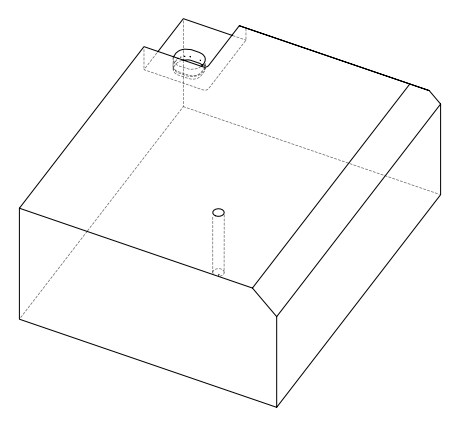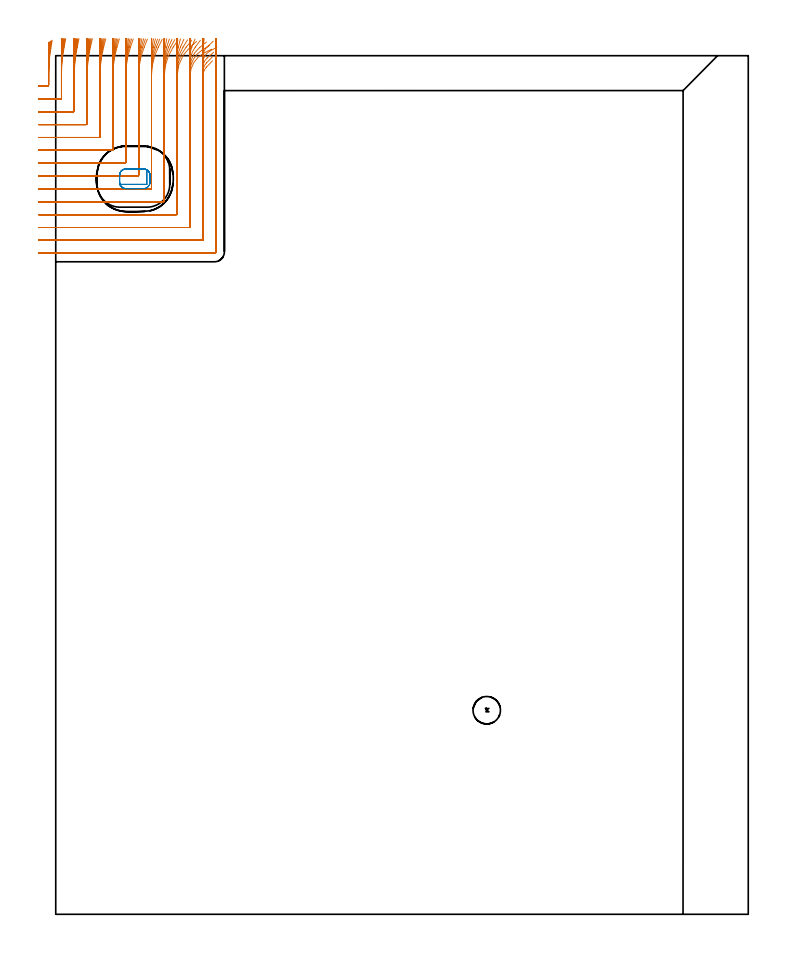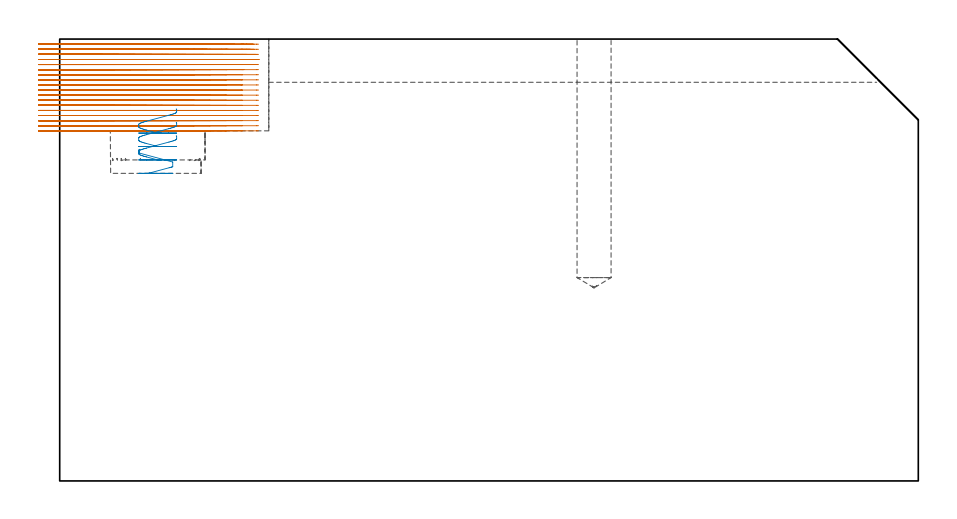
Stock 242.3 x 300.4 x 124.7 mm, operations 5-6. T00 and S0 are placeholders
(PLAN: 6 operations, 4 tool changes, 74.6 min)
(1 SPOT_DRILL | STEP1POCKET | NXT0321_9005460120000 | 0.03 min | 1 mm3)
(2 DRILL_BLIND_HOLE_INTO_CENTER | STEP1POCKET | UGT0301_210 | 0.29 min | 4926 mm3)
(3 AREA_MILL | FG_CHAMFER_SURFACE | UGT0205_001 | 6.88 min | 13786 mm3)
(4 AREA_MILL_1 | FG_CHAMFER_SURFACE_1 | UGT0205_001 | 21.59 min | 77031 mm3)
(5 MILL_CORNER_NOTCH_RECTANGULAR | CORNER_NOTCH_RECTANGULAR | NXT0201_008 | Follow Part, ap 1.5, ae 75% | 45.09 min | 109624 mm3)
(6 MILL_RECTANGULAR_POCKET | POCKET_RECTANGULAR_STRAIGHT | UGT0201_010 | Follow Part, ap 4, ae 75% | 0.68 min | 6079 mm3)
(TOOL NXT0321_9005460120000 | NC Spot Drill, 142deg, 12mm, Carbide, Uncoated | D12 PA142 FL30 Z2)
(TOOL UGT0301_210 | Twist Drill 9.6 mm | D9.6 PA118 FL84 Z2)
(TOOL UGT0205_001 | Chamfer Mill 20 x 3 x 45 deg. | D20 FL50 Z2)
(TOOL NXT0201_008 | ENDMILL 6mm [2P460-0600-NA 1630] | D6 FL26 Z6)
(TOOL UGT0201_010 | End Mill 16 mm | D16 FL22 Z2)
(OP 5 MILL_CORNER_NOTCH_RECTANGULAR)
G17 G21 G94 G90
T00 M6
G54
G17 G0 G90 X-6. Y289.8 S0 M3
G43 Z134.7 H1
Z123.261
G94 G1 X-3. F250.
X-2.796 F500.
G3 X-2.5 Y290.096 R0.3
G1 Y293.317
G2 X-1.716 Y302.861 R58.5
G1 X-1.227 Y305.82 F250.
G0 Z134.7
X-6. Y285.3
Z123.261
G1 X-3.
X1.704 F500.
G3 X2. Y285.596 R0.3
G1 Y293.317
G2 X2.95 Y303.4 R54.
G1 X3.51 Y306.347 F250.
G0 Z134.7
X-6. Y280.8
Z123.261
G1 X-3.
X6.204 F500.
G3 X6.5 Y281.096 R0.3
G1 Y293.317
G2 X7.538 Y303.4 R49.5
G1 X8.149 Y306.337 F250.
G0 Z134.7
X-6. Y276.3
Z123.261
G1 X-3.
X10.703 F500.
G3 X11. Y276.597 R0.3
G1 Y293.317
G2 X12.144 Y303.4 R45.
G1 X12.816 Y306.324 F250.
G0 Z134.7
X-6. Y271.8
Z123.261
G1 X-3.
X15.203 F500.
G3 X15.5 Y272.097 R0.3
G1 Y293.317
G2 X16.775 Y303.4 R40.5
G1 X17.522 Y306.306 F250.
G0 Z134.7
X-6. Y267.3
Z123.261
G1 X-3.
X19.703 F500.
G3 X20. Y267.597 R0.3
G1 Y293.317
G2 X21.441 Y303.4 R36.
G1 X22.281 Y306.28 F250.
G0 Z134.7
X-6. Y262.8
Z123.261
G1 X-3.
X24.203 F500.
G3 X24.5 Y263.097 R0.3
G1 Y293.317
G2 X26.157 Y303.4 R31.5
G1 X27.118 Y306.242 F250.
G0 Z134.7
X-6. Y258.3
Z123.261
G1 X-3.
X28.703 F500.
G3 X29. Y258.597 R0.3
G1 Y293.317
G2 X30.953 Y303.4 R27.
G1 X32.074 Y306.183 F250.
G0 Z134.7
X-6. Y253.8
Z123.261
G1 X-3.
X33.203 F500.
G3 X33.5 Y254.097 R0.3
G1 Y293.317
G2 X35.886 Y303.4 R22.5
G1 X37.23 Y306.082 F250.
G0 Z134.7
X-6. Y249.3
Z123.261
G1 X-3.
X37.703 F500.
G3 X38. Y249.597 R0.3
G1 Y293.317
G2 X41.089 Y303.4 R18.
G1 X42.769 Y305.885 F250.
G0 Z134.7
X-6. Y244.8
Z123.261
G1 X-3.
X42.202 F500.
G3 X42.5 Y245.098 R0.3
G1 Y293.317
G2 X47.023 Y303.4 R13.5
G1 X49.264 Y305.395 F250.
G0 Z134.7
X-6. Y240.3
Z123.261
G1 X-3.
X46.702 F500.
G3 X47. Y240.598 R0.3
G1 Y293.317
G2 X51.86 Y301.308 R9.
G1 X54.523 Y302.688 F250.
G0 Z134.7
X-6. Y235.8
Z123.261
G1 X-3.
X51.202 F500.
G3 X51.5 Y236.098 R0.3
G1 Y293.317
G2 X52.773 Y296.454 R4.5
G1 X54.865 Y298.605 F250.
G0 Z134.7
X-6. Y231.3
Z123.261
G1 X-3.
X55.5 F500.
G3 X56. Y231.8 R0.5
G1 Y293.317
Y296.317 F250.
G0 Z134.7
X-6. Y289.8
Z121.822
G1 X-3.
X-2.796 F500.
G3 X-2.5 Y290.096 R0.3
G1 Y294.755
G2 X-1.962 Y302.669 R58.5
G1 X-1.556 Y305.642 F250.
G0 Z134.7
X-6. Y285.3
Z121.822
G1 X-3.
X1.704 F500.
G3 X2. Y285.596 R0.3
G1 Y294.755
G2 X2.697 Y303.4 R54.
G1 X3.177 Y306.361 F250.
G0 Z134.7
X-6. Y280.8
Z121.822
G1 X-3.
X6.204 F500.
G3 X6.5 Y281.096 R0.3
G1 Y294.755
G2 X7.261 Y303.4 R49.5
G1 X7.785 Y306.354 F250.
G0 Z134.7
X-6. Y276.3
Z121.822
G1 X-3.
X10.703 F500.
G3 X11. Y276.597 R0.3
G1 Y294.755
G2 X11.838 Y303.4 R45.
G1 X12.415 Y306.344 F250.
G0 Z134.7
X-6. Y271.8
Z121.822
G1 X-3.
X15.203 F500.
G3 X15.5 Y272.097 R0.3
G1 Y294.755
G2 X16.434 Y303.4 R40.5
G1 X17.074 Y306.331 F250.
G0 Z134.7
X-6. Y267.3
Z121.822
G1 X-3.
X19.703 F500.
G3 X20. Y267.597 R0.3
G1 Y294.755
G2 X21.054 Y303.4 R36.
G1 X21.774 Y306.312 F250.
G0 Z134.7
X-6. Y262.8
Z121.822
G1 X-3.
X24.203 F500.
G3 X24.5 Y263.097 R0.3
G1 Y294.755
G2 X25.71 Y303.4 R31.5
G1 X26.533 Y306.285 F250.
G0 Z134.7
X-6. Y258.3
Z121.822
G1 X-3.
X28.703 F500.
G3 X29. Y258.597 R0.3
G1 Y294.755
G2 X30.422 Y303.4 R27.
G1 X31.382 Y306.242 F250.
G0 Z134.7
X-6. Y253.8
Z121.822
G1 X-3.
X33.203 F500.
G3 X33.5 Y254.097 R0.3
G1 Y294.755
G2 X35.227 Y303.4 R22.5
G1 X36.38 Y306.17 F250.
G0 Z134.7
X-6. Y249.3
Z121.822
G1 X-3.
X37.703 F500.
G3 X38. Y249.597 R0.3
G1 Y294.755
G2 X40.212 Y303.4 R18.
G1 X41.653 Y306.031 F250.
G0 Z134.7
X-6. Y244.8
Z121.822
G1 X-3.
X42.202 F500.
G3 X42.5 Y245.098 R0.3
G1 Y294.755
G2 X45.631 Y303.4 R13.5
G1 X47.553 Y305.704 F250.
G0 Z134.7
X-6. Y240.3
Z121.822
G1 X-3.
X46.702 F500.
G3 X47. Y240.598 R0.3
G1 Y294.755
G2 X51.25 Y302.399 R9.
G1 X53.798 Y303.982 F250.
G0 Z134.7
X-6. Y235.8
Z121.822
G1 X-3.
X51.202 F500.
G3 X51.5 Y236.098 R0.3
G1 Y294.755
G2 X52.772 Y297.889 R4.5
G1 X54.862 Y300.042 F250.
G0 Z134.7
X-6. Y231.3
Z121.822
G1 X-3.
X55.5 F500.
G3 X56. Y231.8 R0.5
G1 Y294.755
Y297.755 F250.
G0 Z134.7
X-6. Y289.8
Z120.383
G1 X-3.
X-2.796 F500.
G3 X-2.5 Y290.096 R0.3
G1 Y296.272
G2 X-2.171 Y302.471 R58.5
G1 X-1.853 Y305.454 F250.
G0 Z134.7
X-6. Y285.3
Z120.383
G1 X-3.
X1.704 F500.
G3 X2. Y285.596 R0.3
G1 Y296.272
G2 X2.472 Y303.4 R54.
G1 X2.868 Y306.374 F250.
G0 Z134.7
X-6. Y280.8
Z120.383
G1 X-3.
X6.204 F500.
G3 X6.5 Y281.096 R0.3
G1 Y296.272
G2 X7.016 Y303.4 R49.5
G1 X7.448 Y306.369 F250.
G0 Z134.7
X-6. Y276.3
Z120.383
G1 X-3.
X10.703 F500.
G3 X11. Y276.597 R0.3
G1 Y296.272
G2 X11.568 Y303.4 R45.
G1 X12.043 Y306.362 F250.
G0 Z134.7
X-6. Y271.8
Z120.383
G1 X-3.
X15.203 F500.
G3 X15.5 Y272.097 R0.3
G1 Y296.272
G2 X16.132 Y303.4 R40.5
G1 X16.66 Y306.353 F250.
G0 Z134.7
X-6. Y267.3
Z120.383
G1 X-3.
X19.703 F500.
G3 X20. Y267.597 R0.3
G1 Y296.272
G2 X20.713 Y303.4 R36.
G1 X21.307 Y306.341 F250.
G0 Z134.7
X-6. Y262.8
Z120.383
G1 X-3.
X24.203 F500.
G3 X24.5 Y263.097 R0.3
G1 Y296.272
G2 X25.317 Y303.4 R31.5
G1 X25.996 Y306.322 F250.
G0 Z134.7
X-6. Y258.3
Z120.383
G1 X-3.
X28.703 F500.
G3 X29. Y258.597 R0.3
G1 Y296.272
G2 X29.958 Y303.4 R27.
G1 X30.75 Y306.294 F250.
G0 Z134.7
X-6. Y253.8
Z120.383
G1 X-3.
X33.203 F500.
G3 X33.5 Y254.097 R0.3
G1 Y296.272
G2 X34.659 Y303.4 R22.5
G1 X35.609 Y306.245 F250.
G0 Z134.7
X-6. Y249.3
Z120.383
G1 X-3.
X37.703 F500.
G3 X38. Y249.597 R0.3
G1 Y296.272
G2 X39.471 Y303.4 R18.
G1 X40.659 Y306.155 F250.
G0 Z134.7
X-6. Y244.8
Z120.383
G1 X-3.
X42.202 F500.
G3 X42.5 Y245.098 R0.3
G1 Y296.272
G2 X44.535 Y303.4 R13.5
G1 X46.119 Y305.948 F250.
G0 Z134.7
X-6. Y240.3
Z120.383
G1 X-3.
X46.702 F500.
G3 X47. Y240.598 R0.3
G1 Y296.272
G2 X50.408 Y303.324 R9.
G1 X52.758 Y305.188 F250.
G0 Z134.7
X-6. Y235.8
Z120.383
G1 X-3.
X51.202 F500.
G3 X51.5 Y236.098 R0.3
G1 Y296.272
G2 X53.038 Y299.66 R4.5
G1 X55.296 Y301.635 F250.
G0 Z134.7
X-6. Y231.3
Z120.383
G1 X-3.
X55.5 F500.
G3 X56. Y231.8 R0.5
G1 Y296.272
Y299.272 F250.
G0 Z134.7
X-6. Y289.8
Z118.944
G1 X-3.
X-2.796 F500.
G3 X-2.5 Y290.096 R0.3
G1 Y297.988
G2 X-2.343 Y302.274 R58.5
G1 X-2.123 Y305.266 F250.
G0 Z134.7
X-6. Y285.3
Z118.944
G1 X-3.
X1.704 F500.
G3 X2. Y285.596 R0.3
G1 Y297.988
G2 X2.272 Y303.4 R54.
G1 X2.573 Y306.385 F250.
G0 Z134.7
X-6. Y280.8
Z118.944
G1 X-3.
X6.204 F500.
G3 X6.5 Y281.096 R0.3
G1 Y297.988
G2 X6.797 Y303.4 R49.5
G1 X7.125 Y306.382 F250.
G0 Z134.7
X-6. Y276.3
Z118.944
G1 X-3.
X10.703 F500.
G3 X11. Y276.597 R0.3
G1 Y297.988
G2 X11.327 Y303.4 R45.
G1 X11.687 Y306.378 F250.
G0 Z134.7
X-6. Y271.8
Z118.944
G1 X-3.
X15.203 F500.
G3 X15.5 Y272.097 R0.3
G1 Y297.988
G2 X15.863 Y303.4 R40.5
G1 X16.264 Y306.373 F250.
G0 Z134.7
X-6. Y267.3
Z118.944
G1 X-3.
X19.703 F500.
G3 X20. Y267.597 R0.3
G1 Y297.988
G2 X20.409 Y303.4 R36.
G1 X20.86 Y306.366 F250.
G0 Z134.7
X-6. Y262.8
Z118.944
G1 X-3.
X24.203 F500.
G3 X24.5 Y263.097 R0.3
G1 Y297.988
G2 X24.968 Y303.4 R31.5
G1 X25.484 Y306.355 F250.
G0 Z134.7
X-6. Y258.3
Z118.944
G1 X-3.
X28.703 F500.
G3 X29. Y258.597 R0.3
G1 Y297.988
G2 X29.548 Y303.4 R27.
G1 X30.149 Y306.339 F250.
G0 Z134.7
X-6. Y253.8
Z118.944
G1 X-3.
X33.203 F500.
G3 X33.5 Y254.097 R0.3
G1 Y297.988
G2 X34.161 Y303.4 R22.5
G1 X34.882 Y306.312 F250.
G0 Z134.7
X-6. Y249.3
Z118.944
G1 X-3.
X37.703 F500.
G3 X38. Y249.597 R0.3
G1 Y297.988
G2 X38.833 Y303.4 R18.
G1 X39.735 Y306.261 F250.
G0 Z134.7
X-6. Y244.8
Z118.944
G1 X-3.
X42.202 F500.
G3 X42.5 Y245.098 R0.3
G1 Y297.988
G2 X43.632 Y303.4 R13.5
G1 X44.835 Y306.148 F250.
G0 Z134.7
X-6. Y240.3
Z118.944
G1 X-3.
X46.702 F500.
G3 X47. Y240.598 R0.3
G1 Y297.988
G2 X48.809 Y303.4 R9.
G1 X50.613 Y305.797 F250.
G0 Z134.7
X-6. Y235.8
Z118.944
G1 X-3.
X51.202 F500.
G3 X51.5 Y236.098 R0.3
G1 Y297.988
G2 X53.789 Y301.907 R4.5
G1 X56.402 Y303.381 F250.
G0 Z134.7
X-6. Y231.3
Z118.944
G1 X-3.
X55.5 F500.
G3 X56. Y231.8 R0.5
G1 Y297.988
Y300.988 F250.
G0 Z134.7
X-6. Y289.8
Z117.505
G1 X-3.
X-2.796 F500.
G3 X-2.5 Y290.096 R0.3
G1 Y300.115
G2 X-2.466 Y302.108 R58.5
G1 X-2.364 Y305.107 F250.
G0 Z134.7
X-6. Y285.3
Z117.505
G1 X-3.
X1.704 F500.
G3 X2. Y285.596 R0.3
G1 Y300.115
G2 X2.1 Y303.4 R54.
G1 X2.282 Y306.394 F250.
G0 Z134.7
X-6. Y280.8
Z117.505
G1 X-3.
X6.204 F500.
G3 X6.5 Y281.096 R0.3
G1 Y300.115
G2 X6.609 Y303.4 R49.5
G1 X6.808 Y306.393 F250.
G0 Z134.7
X-6. Y276.3
Z117.505
G1 X-3.
X10.703 F500.
G3 X11. Y276.597 R0.3
G1 Y300.115
G2 X11.12 Y303.4 R45.
G1 X11.339 Y306.392 F250.
G0 Z134.7
X-6. Y271.8
Z117.505
G1 X-3.
X15.203 F500.
G3 X15.5 Y272.097 R0.3
G1 Y300.115
G2 X15.633 Y303.4 R40.5
G1 X15.877 Y306.39 F250.
G0 Z134.7
X-6. Y267.3
Z117.505
G1 X-3.
X19.703 F500.
G3 X20. Y267.597 R0.3
G1 Y300.115
G2 X20.15 Y303.4 R36.
G1 X20.424 Y306.387 F250.
G0 Z134.7
X-6. Y262.8
Z117.505
G1 X-3.
X24.203 F500.
G3 X24.5 Y263.097 R0.3
G1 Y300.115
G2 X24.672 Y303.4 R31.5
G1 X24.985 Y306.384 F250.
G0 Z134.7
X-6. Y258.3
Z117.505
G1 X-3.
X28.703 F500.
G3 X29. Y258.597 R0.3
G1 Y300.115
G2 X29.201 Y303.4 R27.
G1 X29.566 Y306.378 F250.
G0 Z134.7
X-6. Y253.8
Z117.505
G1 X-3.
X33.203 F500.
G3 X33.5 Y254.097 R0.3
G1 Y300.115
G2 X33.741 Y303.4 R22.5
G1 X34.179 Y306.368 F250.
G0 Z134.7
X-6. Y249.3
Z117.505
G1 X-3.
X37.703 F500.
G3 X38. Y249.597 R0.3
G1 Y300.115
G2 X38.302 Y303.4 R18.
G1 X38.85 Y306.35 F250.
G0 Z134.7
X-6. Y244.8
Z117.505
G1 X-3.
X42.202 F500.
G3 X42.5 Y245.098 R0.3
G1 Y300.115
G2 X42.906 Y303.4 R13.5
G1 X43.636 Y306.31 F250.
G0 Z134.7
X-6. Y240.3
Z117.505
G1 X-3.
X46.702 F500.
G3 X47. Y240.598 R0.3
G1 Y300.115
G2 X47.621 Y303.4 R9.
G1 X48.716 Y306.193 F250.
G0 Z134.7
X-6. Y235.8
Z117.505
G1 X-3.
X51.202 F500.
G3 X51.5 Y236.098 R0.3
G1 Y300.115
G2 X52.913 Y303.389 R4.5
G1 X55.096 Y305.447 F250.
G0 Z134.7
X-6. Y231.3
Z117.505
G1 X-3.
X55.5 F500.
G3 X56. Y231.8 R0.5
G1 Y300.115
Y303.115 F250.
G0 Z134.7
X-6. Y289.8
Z116.067
G1 X-3.
X-2.796 F500.
G3 X-2.5 Y290.096 R0.3
G1 Y302.058
Y305.058 F250.
G0 Z134.7
X-6. Y285.3
Z116.067
G1 X-3.
X1.704 F500.
G3 X2. Y285.596 R0.3
G1 Y302.763
G2 X2.004 Y303.4 R54.
G1 X2.039 Y306.4 F250.
G0 Z134.7
X-6. Y280.8
Z116.067
G1 X-3.
X6.204 F500.
G3 X6.5 Y281.096 R0.3
G1 Y302.763
G2 X6.504 Y303.4 R49.5
G1 X6.543 Y306.4 F250.
G0 Z134.7
X-6. Y276.3
Z116.067
G1 X-3.
X10.703 F500.
G3 X11. Y276.597 R0.3
G1 Y302.763
G2 X11.005 Y303.4 R45.
G1 X11.047 Y306.4 F250.
G0 Z134.7
X-6. Y271.8
Z116.067
G1 X-3.
X15.203 F500.
G3 X15.5 Y272.097 R0.3
G1 Y302.763
G2 X15.505 Y303.4 R40.5
G1 X15.552 Y306.4 F250.
G0 Z134.7
X-6. Y267.3
Z116.067
G1 X-3.
X19.703 F500.
G3 X20. Y267.597 R0.3
G1 Y302.763
G2 X20.006 Y303.4 R36.
G1 X20.059 Y306.4 F250.
G0 Z134.7
X-6. Y262.8
Z116.067
G1 X-3.
X24.203 F500.
G3 X24.5 Y263.097 R0.3
G1 Y302.763
G2 X24.506 Y303.4 R31.5
G1 X24.567 Y306.399 F250.
G0 Z134.7
X-6. Y258.3
Z116.067
G1 X-3.
X28.703 F500.
G3 X29. Y258.597 R0.3
G1 Y302.763
G2 X29.008 Y303.4 R27.
G1 X29.078 Y306.399 F250.
G0 Z134.7
X-6. Y253.8
Z116.067
G1 X-3.
X33.203 F500.
G3 X33.5 Y254.097 R0.3
G1 Y302.763
G2 X33.509 Y303.4 R22.5
G1 X33.594 Y306.399 F250.
G0 Z134.7
X-6. Y249.3
Z116.067
G1 X-3.
X37.703 F500.
G3 X38. Y249.597 R0.3
G1 Y302.763
G2 X38.011 Y303.4 R18.
G1 X38.117 Y306.398 F250.
G0 Z134.7
X-6. Y244.8
Z116.067
G1 X-3.
X42.202 F500.
G3 X42.5 Y245.098 R0.3
G1 Y302.763
G2 X42.515 Y303.4 R13.5
G1 X42.657 Y306.397 F250.
G0 Z134.7
X-6. Y240.3
Z116.067
G1 X-3.
X46.702 F500.
G3 X47. Y240.598 R0.3
G1 Y302.763
G2 X47.023 Y303.4 R9.
G1 X47.235 Y306.392 F250.
G0 Z134.7
X-6. Y235.8
Z116.067
G1 X-3.
X51.202 F500.
G3 X51.5 Y236.098 R0.3
G1 Y302.763
G2 X51.545 Y303.4 R4.5
G1 X51.97 Y306.37 F250.
G0 Z134.7
X-6. Y231.3
Z116.067
G1 X-3.
X55.5 F500.
G3 X56. Y231.8 R0.5
G1 Y302.763
Y305.763 F250.
G0 Z134.7
X-6. Y289.8
Z114.628
G1 X-3.
X-2.796 F500.
G3 X-2.5 Y290.096 R0.3
G1 Y302.058
Y305.058 F250.
G0 Z134.7
X-6. Y285.3
Z114.628
G1 X-3.
X1.704 F500.
G3 X2. Y285.596 R0.3
G1 Y290.096
Y303.4
X2.001 Y306.4 F250.
G0 Z134.7
X-6. Y280.8
Z114.628
G1 X-3.
X6.204 F500.
G3 X6.5 Y281.096 R0.3
G1 Y285.596
Y303.4
X6.501 Y306.4 F250.
G0 Z134.7
X-6. Y276.3
Z114.628
G1 X-3.
X10.703 F500.
G3 X11. Y276.597 R0.3
G1 Y281.096
Y303.4
X11.001 Y306.4 F250.
G0 Z134.7
X-6. Y271.8
Z114.628
G1 X-3.
X15.203 F500.
G3 X15.5 Y272.097 R0.3
G1 Y276.597
Y303.4
X15.501 Y306.4 F250.
G0 Z134.7
X-6. Y267.3
Z114.628
G1 X-3.
X19.703 F500.
G3 X20. Y267.597 R0.3
G1 Y272.097
Y303.4
X20.001 Y306.4 F250.
G0 Z134.7
X-6. Y262.8
Z114.628
G1 X-3.
X24.203 F500.
G3 X24.5 Y263.097 R0.3
G1 Y267.597
Y303.4
X24.501 Y306.4 F250.
G0 Z134.7
X-6. Y258.3
Z114.628
G1 X-3.
X28.703 F500.
G3 X29. Y258.597 R0.3
G1 Y263.097
Y303.4
X29.002 Y306.4 F250.
G0 Z134.7
X-6. Y253.8
Z114.628
G1 X-3.
X33.203 F500.
G3 X33.5 Y254.097 R0.3
G1 Y258.597
Y303.4
X33.502 Y306.4 F250.
G0 Z134.7
X-6. Y249.3
Z114.628
G1 X-3.
X37.703 F500.
G3 X38. Y249.597 R0.3
G1 Y254.097
Y303.4
X38.002 Y306.4 F250.
G0 Z134.7
X-6. Y244.8
Z114.628
G1 X-3.
X42.202 F500.
G3 X42.5 Y245.098 R0.3
G1 Y249.597
Y303.4
X42.503 Y306.4 F250.
G0 Z134.7
X-6. Y240.3
Z114.628
G1 X-3.
X46.702 F500.
G3 X47. Y240.598 R0.3
G1 Y245.098
Y303.4
X47.005 Y306.4 F250.
G0 Z134.7
X-6. Y235.8
Z114.628
G1 X-3.
X51.202 F500.
G3 X51.5 Y236.098 R0.3
G1 Y240.598
Y303.4
X51.51 Y306.4 F250.
G0 Z134.7
X-6. Y231.3
Z114.628
G1 X-3.
X55.5 F500.
G3 X56. Y231.8 R0.5
G1 Y303.386
Y306.386 F250.
G0 Z134.7
X-6. Y289.8
Z113.189
G1 X-3.
X-2.796 F500.
G3 X-2.5 Y290.096 R0.3
G1 Y302.058
Y305.058 F250.
G0 Z134.7
X-6. Y285.3
Z113.189
G1 X-3.
X1.704 F500.
G3 X2. Y285.596 R0.3
G1 Y303.4
Y306.4 F250.
G0 Z134.7
X-6. Y280.8
Z113.189
G1 X-3.
X6.204 F500.
G3 X6.5 Y281.096 R0.3
G1 Y303.4
Y306.4 F250.
G0 Z134.7
X-6. Y276.3
Z113.189
G1 X-3.
X10.703 F500.
G3 X11. Y276.597 R0.3
G1 Y303.4
Y306.4 F250.
G0 Z134.7
X-6. Y271.8
Z113.189
G1 X-3.
X15.203 F500.
G3 X15.5 Y272.097 R0.3
G1 Y303.4
Y306.4 F250.
G0 Z134.7
X-6. Y267.3
Z113.189
G1 X-3.
X19.703 F500.
G3 X20. Y267.597 R0.3
G1 Y303.4
Y306.4 F250.
G0 Z134.7
X-6. Y262.8
Z113.189
G1 X-3.
X24.203 F500.
G3 X24.5 Y263.097 R0.3
G1 Y303.4
Y306.4 F250.
G0 Z134.7
X-6. Y258.3
Z113.189
G1 X-3.
X28.703 F500.
G3 X29. Y258.597 R0.3
G1 Y303.4
Y306.4 F250.
G0 Z134.7
X-6. Y253.8
Z113.189
G1 X-3.
X33.203 F500.
G3 X33.5 Y254.097 R0.3
G1 Y303.4
Y306.4 F250.
G0 Z134.7
X-6. Y249.3
Z113.189
G1 X-3.
X37.703 F500.
G3 X38. Y249.597 R0.3
G1 Y303.4
Y306.4 F250.
G0 Z134.7
X-6. Y244.8
Z113.189
G1 X-3.
X42.202 F500.
G3 X42.5 Y245.098 R0.3
G1 Y303.4
Y306.4 F250.
G0 Z134.7
X-6. Y240.3
Z113.189
G1 X-3.
X46.702 F500.
G3 X47. Y240.598 R0.3
G1 Y303.4
Y306.4 F250.
G0 Z134.7
X-6. Y235.8
Z113.189
G1 X-3.
X51.202 F500.
G3 X51.5 Y236.098 R0.3
G1 Y303.4
Y306.4 F250.
G0 Z134.7
X-6. Y231.3
Z113.189
G1 X-3.
X55.5 F500.
G3 X56. Y231.8 R0.5
G1 Y303.4
Y306.4 F250.
G0 Z134.7
X-6. Y289.8
Z111.75
G1 X-3.
X-2.796 F500.
G3 X-2.5 Y290.096 R0.3
G1 Y302.058
Y305.058 F250.
G0 Z134.7
X-6. Y285.3
Z111.75
G1 X-3.
X1.704 F500.
G3 X2. Y285.596 R0.3
G1 Y303.4
Y306.4 F250.
G0 Z134.7
X-6. Y280.8
Z111.75
G1 X-3.
X6.204 F500.
G3 X6.5 Y281.096 R0.3
G1 Y303.4
Y306.4 F250.
G0 Z134.7
X-6. Y276.3
Z111.75
G1 X-3.
X10.703 F500.
G3 X11. Y276.597 R0.3
G1 Y303.4
Y306.4 F250.
G0 Z134.7
X-6. Y271.8
Z111.75
G1 X-3.
X15.203 F500.
G3 X15.5 Y272.097 R0.3
G1 Y303.4
Y306.4 F250.
G0 Z134.7
X-6. Y267.3
Z111.75
G1 X-3.
X19.703 F500.
G3 X20. Y267.597 R0.3
G1 Y303.4
Y306.4 F250.
G0 Z134.7
X-6. Y262.8
Z111.75
G1 X-3.
X24.203 F500.
G3 X24.5 Y263.097 R0.3
G1 Y303.4
Y306.4 F250.
G0 Z134.7
X-6. Y258.3
Z111.75
G1 X-3.
X28.703 F500.
G3 X29. Y258.597 R0.3
G1 Y303.4
Y306.4 F250.
G0 Z134.7
X-6. Y253.8
Z111.75
G1 X-3.
X33.203 F500.
G3 X33.5 Y254.097 R0.3
G1 Y303.4
Y306.4 F250.
G0 Z134.7
X-6. Y249.3
Z111.75
G1 X-3.
X37.703 F500.
G3 X38. Y249.597 R0.3
G1 Y303.4
Y306.4 F250.
G0 Z134.7
X-6. Y244.8
Z111.75
G1 X-3.
X42.202 F500.
G3 X42.5 Y245.098 R0.3
G1 Y303.4
Y306.4 F250.
G0 Z134.7
X-6. Y240.3
Z111.75
G1 X-3.
X46.702 F500.
G3 X47. Y240.598 R0.3
G1 Y303.4
Y306.4 F250.
G0 Z134.7
X-6. Y235.8
Z111.75
G1 X-3.
X51.202 F500.
G3 X51.5 Y236.098 R0.3
G1 Y303.4
Y306.4 F250.
G0 Z134.7
X-6. Y231.3
Z111.75
G1 X-3.
X55.5 F500.
G3 X56. Y231.8 R0.5
G1 Y303.4
Y306.4 F250.
G0 Z134.7
X-6. Y289.8
Z110.311
G1 X-3.
X-2.796 F500.
G3 X-2.5 Y290.096 R0.3
G1 Y302.058
Y305.058 F250.
G0 Z134.7
X-6. Y285.3
Z110.311
G1 X-3.
X1.704 F500.
G3 X2. Y285.596 R0.3
G1 Y303.4
Y306.4 F250.
G0 Z134.7
X-6. Y280.8
Z110.311
G1 X-3.
X6.204 F500.
G3 X6.5 Y281.096 R0.3
G1 Y303.4
Y306.4 F250.
G0 Z134.7
X-6. Y276.3
Z110.311
G1 X-3.
X10.703 F500.
G3 X11. Y276.597 R0.3
G1 Y303.4
Y306.4 F250.
G0 Z134.7
X-6. Y271.8
Z110.311
G1 X-3.
X15.203 F500.
G3 X15.5 Y272.097 R0.3
G1 Y303.4
Y306.4 F250.
G0 Z134.7
X-6. Y267.3
Z110.311
G1 X-3.
X19.703 F500.
G3 X20. Y267.597 R0.3
G1 Y303.4
Y306.4 F250.
G0 Z134.7
X-6. Y262.8
Z110.311
G1 X-3.
X24.203 F500.
G3 X24.5 Y263.097 R0.3
G1 Y303.4
Y306.4 F250.
G0 Z134.7
X-6. Y258.3
Z110.311
G1 X-3.
X28.703 F500.
G3 X29. Y258.597 R0.3
G1 Y303.4
Y306.4 F250.
G0 Z134.7
X-6. Y253.8
Z110.311
G1 X-3.
X33.203 F500.
G3 X33.5 Y254.097 R0.3
G1 Y303.4
Y306.4 F250.
G0 Z134.7
X-6. Y249.3
Z110.311
G1 X-3.
X37.703 F500.
G3 X38. Y249.597 R0.3
G1 Y303.4
Y306.4 F250.
G0 Z134.7
X-6. Y244.8
Z110.311
G1 X-3.
X42.202 F500.
G3 X42.5 Y245.098 R0.3
G1 Y303.4
Y306.4 F250.
G0 Z134.7
X-6. Y240.3
Z110.311
G1 X-3.
X46.702 F500.
G3 X47. Y240.598 R0.3
G1 Y303.4
Y306.4 F250.
G0 Z134.7
X-6. Y235.8
Z110.311
G1 X-3.
X51.202 F500.
G3 X51.5 Y236.098 R0.3
G1 Y303.4
Y306.4 F250.
G0 Z134.7
X-6. Y231.3
Z110.311
G1 X-3.
X55.5 F500.
G3 X56. Y231.8 R0.5
G1 Y303.4
Y306.4 F250.
G0 Z134.7
X-6. Y289.8
Z108.872
G1 X-3.
X-2.796 F500.
G3 X-2.5 Y290.096 R0.3
G1 Y302.058
Y305.058 F250.
G0 Z134.7
X-6. Y285.3
Z108.872
G1 X-3.
X1.704 F500.
G3 X2. Y285.596 R0.3
G1 Y303.4
Y306.4 F250.
G0 Z134.7
X-6. Y280.8
Z108.872
G1 X-3.
X6.204 F500.
G3 X6.5 Y281.096 R0.3
G1 Y303.4
Y306.4 F250.
G0 Z134.7
X-6. Y276.3
Z108.872
G1 X-3.
X10.703 F500.
G3 X11. Y276.597 R0.3
G1 Y303.4
Y306.4 F250.
G0 Z134.7
X-6. Y271.8
Z108.872
G1 X-3.
X15.203 F500.
G3 X15.5 Y272.097 R0.3
G1 Y303.4
Y306.4 F250.
G0 Z134.7
X-6. Y267.3
Z108.872
G1 X-3.
X19.703 F500.
G3 X20. Y267.597 R0.3
G1 Y303.4
Y306.4 F250.
G0 Z134.7
X-6. Y262.8
Z108.872
G1 X-3.
X24.203 F500.
G3 X24.5 Y263.097 R0.3
G1 Y303.4
Y306.4 F250.
G0 Z134.7
X-6. Y258.3
Z108.872
G1 X-3.
X28.703 F500.
G3 X29. Y258.597 R0.3
G1 Y303.4
Y306.4 F250.
G0 Z134.7
X-6. Y253.8
Z108.872
G1 X-3.
X33.203 F500.
G3 X33.5 Y254.097 R0.3
G1 Y303.4
Y306.4 F250.
G0 Z134.7
X-6. Y249.3
Z108.872
G1 X-3.
X37.703 F500.
G3 X38. Y249.597 R0.3
G1 Y303.4
Y306.4 F250.
G0 Z134.7
X-6. Y244.8
Z108.872
G1 X-3.
X42.202 F500.
G3 X42.5 Y245.098 R0.3
G1 Y303.4
Y306.4 F250.
G0 Z134.7
X-6. Y240.3
Z108.872
G1 X-3.
X46.702 F500.
G3 X47. Y240.598 R0.3
G1 Y303.4
Y306.4 F250.
G0 Z134.7
X-6. Y235.8
Z108.872
G1 X-3.
X51.202 F500.
G3 X51.5 Y236.098 R0.3
G1 Y303.4
Y306.4 F250.
G0 Z134.7
X-6. Y231.3
Z108.872
G1 X-3.
X55.5 F500.
G3 X56. Y231.8 R0.5
G1 Y303.4
Y306.4 F250.
G0 Z134.7
X-6. Y289.8
Z107.433
G1 X-3.
X-2.796 F500.
G3 X-2.5 Y290.096 R0.3
G1 Y302.058
Y305.058 F250.
G0 Z134.7
X-6. Y285.3
Z107.433
G1 X-3.
X1.704 F500.
G3 X2. Y285.596 R0.3
G1 Y303.4
Y306.4 F250.
G0 Z134.7
X-6. Y280.8
Z107.433
G1 X-3.
X6.204 F500.
G3 X6.5 Y281.096 R0.3
G1 Y303.4
Y306.4 F250.
G0 Z134.7
X-6. Y276.3
Z107.433
G1 X-3.
X10.703 F500.
G3 X11. Y276.597 R0.3
G1 Y303.4
Y306.4 F250.
G0 Z134.7
X-6. Y271.8
Z107.433
G1 X-3.
X15.203 F500.
G3 X15.5 Y272.097 R0.3
G1 Y303.4
Y306.4 F250.
G0 Z134.7
X-6. Y267.3
Z107.433
G1 X-3.
X19.703 F500.
G3 X20. Y267.597 R0.3
G1 Y303.4
Y306.4 F250.
G0 Z134.7
X-6. Y262.8
Z107.433
G1 X-3.
X24.203 F500.
G3 X24.5 Y263.097 R0.3
G1 Y303.4
Y306.4 F250.
G0 Z134.7
X-6. Y258.3
Z107.433
G1 X-3.
X28.703 F500.
G3 X29. Y258.597 R0.3
G1 Y303.4
Y306.4 F250.
G0 Z134.7
X-6. Y253.8
Z107.433
G1 X-3.
X33.203 F500.
G3 X33.5 Y254.097 R0.3
G1 Y303.4
Y306.4 F250.
G0 Z134.7
X-6. Y249.3
Z107.433
G1 X-3.
X37.703 F500.
G3 X38. Y249.597 R0.3
G1 Y303.4
Y306.4 F250.
G0 Z134.7
X-6. Y244.8
Z107.433
G1 X-3.
X42.202 F500.
G3 X42.5 Y245.098 R0.3
G1 Y303.4
Y306.4 F250.
G0 Z134.7
X-6. Y240.3
Z107.433
G1 X-3.
X46.702 F500.
G3 X47. Y240.598 R0.3
G1 Y303.4
Y306.4 F250.
G0 Z134.7
X-6. Y235.8
Z107.433
G1 X-3.
X51.202 F500.
G3 X51.5 Y236.098 R0.3
G1 Y303.4
Y306.4 F250.
G0 Z134.7
X-6. Y231.3
Z107.433
G1 X-3.
X55.5 F500.
G3 X56. Y231.8 R0.5
G1 Y303.4
Y306.4 F250.
G0 Z134.7
X-6. Y289.8
Z105.994
G1 X-3.
X-2.796 F500.
G3 X-2.5 Y290.096 R0.3
G1 Y302.058
Y305.058 F250.
G0 Z134.7
X-6. Y285.3
Z105.994
G1 X-3.
X1.704 F500.
G3 X2. Y285.596 R0.3
G1 Y303.4
Y306.4 F250.
G0 Z134.7
X-6. Y280.8
Z105.994
G1 X-3.
X6.204 F500.
G3 X6.5 Y281.096 R0.3
G1 Y303.4
Y306.4 F250.
G0 Z134.7
X-6. Y276.3
Z105.994
G1 X-3.
X10.703 F500.
G3 X11. Y276.597 R0.3
G1 Y303.4
Y306.4 F250.
G0 Z134.7
X-6. Y271.8
Z105.994
G1 X-3.
X15.203 F500.
G3 X15.5 Y272.097 R0.3
G1 Y303.4
Y306.4 F250.
G0 Z134.7
X-6. Y267.3
Z105.994
G1 X-3.
X19.703 F500.
G3 X20. Y267.597 R0.3
G1 Y303.4
Y306.4 F250.
G0 Z134.7
X-6. Y262.8
Z105.994
G1 X-3.
X24.203 F500.
G3 X24.5 Y263.097 R0.3
G1 Y303.4
Y306.4 F250.
G0 Z134.7
X-6. Y258.3
Z105.994
G1 X-3.
X28.703 F500.
G3 X29. Y258.597 R0.3
G1 Y303.4
Y306.4 F250.
G0 Z134.7
X-6. Y253.8
Z105.994
G1 X-3.
X33.203 F500.
G3 X33.5 Y254.097 R0.3
G1 Y303.4
Y306.4 F250.
G0 Z134.7
X-6. Y249.3
Z105.994
G1 X-3.
X37.703 F500.
G3 X38. Y249.597 R0.3
G1 Y303.4
Y306.4 F250.
G0 Z134.7
X-6. Y244.8
Z105.994
G1 X-3.
X42.202 F500.
G3 X42.5 Y245.098 R0.3
G1 Y303.4
Y306.4 F250.
G0 Z134.7
X-6. Y240.3
Z105.994
G1 X-3.
X46.702 F500.
G3 X47. Y240.598 R0.3
G1 Y303.4
Y306.4 F250.
G0 Z134.7
X-6. Y235.8
Z105.994
G1 X-3.
X51.202 F500.
G3 X51.5 Y236.098 R0.3
G1 Y303.4
Y306.4 F250.
G0 Z134.7
X-6. Y231.3
Z105.994
G1 X-3.
X55.5 F500.
G3 X56. Y231.8 R0.5
G1 Y303.4
Y306.4 F250.
G0 Z134.7
X-6. Y289.8
Z104.556
G1 X-3.
X-2.796 F500.
G3 X-2.5 Y290.096 R0.3
G1 Y302.058
Y305.058 F250.
G0 Z134.7
X-6. Y285.3
Z104.556
G1 X-3.
X1.704 F500.
G3 X2. Y285.596 R0.3
G1 Y303.4
Y306.4 F250.
G0 Z134.7
X-6. Y280.8
Z104.556
G1 X-3.
X6.204 F500.
G3 X6.5 Y281.096 R0.3
G1 Y303.4
Y306.4 F250.
G0 Z134.7
X-6. Y276.3
Z104.556
G1 X-3.
X10.703 F500.
G3 X11. Y276.597 R0.3
G1 Y303.4
Y306.4 F250.
G0 Z134.7
X-6. Y271.8
Z104.556
G1 X-3.
X15.203 F500.
G3 X15.5 Y272.097 R0.3
G1 Y303.4
Y306.4 F250.
G0 Z134.7
X-6. Y267.3
Z104.556
G1 X-3.
X19.703 F500.
G3 X20. Y267.597 R0.3
G1 Y303.4
Y306.4 F250.
G0 Z134.7
X-6. Y262.8
Z104.556
G1 X-3.
X24.203 F500.
G3 X24.5 Y263.097 R0.3
G1 Y303.4
Y306.4 F250.
G0 Z134.7
X-6. Y258.3
Z104.556
G1 X-3.
X28.703 F500.
G3 X29. Y258.597 R0.3
G1 Y303.4
Y306.4 F250.
G0 Z134.7
X-6. Y253.8
Z104.556
G1 X-3.
X33.203 F500.
G3 X33.5 Y254.097 R0.3
G1 Y303.4
Y306.4 F250.
G0 Z134.7
X-6. Y249.3
Z104.556
G1 X-3.
X37.703 F500.
G3 X38. Y249.597 R0.3
G1 Y303.4
Y306.4 F250.
G0 Z134.7
X-6. Y244.8
Z104.556
G1 X-3.
X42.202 F500.
G3 X42.5 Y245.098 R0.3
G1 Y303.4
Y306.4 F250.
G0 Z134.7
X-6. Y240.3
Z104.556
G1 X-3.
X46.702 F500.
G3 X47. Y240.598 R0.3
G1 Y303.4
Y306.4 F250.
G0 Z134.7
X-6. Y235.8
Z104.556
G1 X-3.
X51.202 F500.
G3 X51.5 Y236.098 R0.3
G1 Y303.4
Y306.4 F250.
G0 Z134.7
X-6. Y231.3
Z104.556
G1 X-3.
X55.5 F500.
G3 X56. Y231.8 R0.5
G1 Y303.4
Y306.4 F250.
G0 Z134.7
X-6. Y289.8
Z103.117
G1 X-3.
X-2.796 F500.
G3 X-2.5 Y290.096 R0.3
G1 Y302.058
Y305.058 F250.
G0 Z134.7
X-6. Y285.3
Z103.117
G1 X-3.
X1.704 F500.
G3 X2. Y285.596 R0.3
G1 Y303.4
Y306.4 F250.
G0 Z134.7
X-6. Y280.8
Z103.117
G1 X-3.
X6.204 F500.
G3 X6.5 Y281.096 R0.3
G1 Y303.4
Y306.4 F250.
G0 Z134.7
X-6. Y276.3
Z103.117
G1 X-3.
X10.703 F500.
G3 X11. Y276.597 R0.3
G1 Y303.4
Y306.4 F250.
G0 Z134.7
X-6. Y271.8
Z103.117
G1 X-3.
X15.203 F500.
G3 X15.5 Y272.097 R0.3
G1 Y303.4
Y306.4 F250.
G0 Z134.7
X-6. Y267.3
Z103.117
G1 X-3.
X19.703 F500.
G3 X20. Y267.597 R0.3
G1 Y303.4
Y306.4 F250.
G0 Z134.7
X-6. Y262.8
Z103.117
G1 X-3.
X24.203 F500.
G3 X24.5 Y263.097 R0.3
G1 Y303.4
Y306.4 F250.
G0 Z134.7
X-6. Y258.3
Z103.117
G1 X-3.
X28.703 F500.
G3 X29. Y258.597 R0.3
G1 Y303.4
Y306.4 F250.
G0 Z134.7
X-6. Y253.8
Z103.117
G1 X-3.
X33.203 F500.
G3 X33.5 Y254.097 R0.3
G1 Y303.4
Y306.4 F250.
G0 Z134.7
X-6. Y249.3
Z103.117
G1 X-3.
X37.703 F500.
G3 X38. Y249.597 R0.3
G1 Y303.4
Y306.4 F250.
G0 Z134.7
X-6. Y244.8
Z103.117
G1 X-3.
X42.202 F500.
G3 X42.5 Y245.098 R0.3
G1 Y303.4
Y306.4 F250.
G0 Z134.7
X-6. Y240.3
Z103.117
G1 X-3.
X46.702 F500.
G3 X47. Y240.598 R0.3
G1 Y303.4
Y306.4 F250.
G0 Z134.7
X-6. Y235.8
Z103.117
G1 X-3.
X51.202 F500.
G3 X51.5 Y236.098 R0.3
G1 Y303.4
Y306.4 F250.
G0 Z134.7
X-6. Y231.3
Z103.117
G1 X-3.
X55.5 F500.
G3 X56. Y231.8 R0.5
G1 Y303.4
Y306.4 F250.
G0 Z134.7
X-6. Y289.8
Z101.678
G1 X-3.
X-2.796 F500.
G3 X-2.5 Y290.096 R0.3
G1 Y302.058
Y305.058 F250.
G0 Z134.7
X-6. Y285.3
Z101.678
G1 X-3.
X1.704 F500.
G3 X2. Y285.596 R0.3
G1 Y303.4
Y306.4 F250.
G0 Z134.7
X-6. Y280.8
Z101.678
G1 X-3.
X6.204 F500.
G3 X6.5 Y281.096 R0.3
G1 Y303.4
Y306.4 F250.
G0 Z134.7
X-6. Y276.3
Z101.678
G1 X-3.
X10.703 F500.
G3 X11. Y276.597 R0.3
G1 Y303.4
Y306.4 F250.
G0 Z134.7
X-6. Y271.8
Z101.678
G1 X-3.
X15.203 F500.
G3 X15.5 Y272.097 R0.3
G1 Y303.4
Y306.4 F250.
G0 Z134.7
X-6. Y267.3
Z101.678
G1 X-3.
X19.703 F500.
G3 X20. Y267.597 R0.3
G1 Y303.4
Y306.4 F250.
G0 Z134.7
X-6. Y262.8
Z101.678
G1 X-3.
X24.203 F500.
G3 X24.5 Y263.097 R0.3
G1 Y303.4
Y306.4 F250.
G0 Z134.7
X-6. Y258.3
Z101.678
G1 X-3.
X28.703 F500.
G3 X29. Y258.597 R0.3
G1 Y303.4
Y306.4 F250.
G0 Z134.7
X-6. Y253.8
Z101.678
G1 X-3.
X33.203 F500.
G3 X33.5 Y254.097 R0.3
G1 Y303.4
Y306.4 F250.
G0 Z134.7
X-6. Y249.3
Z101.678
G1 X-3.
X37.703 F500.
G3 X38. Y249.597 R0.3
G1 Y303.4
Y306.4 F250.
G0 Z134.7
X-6. Y244.8
Z101.678
G1 X-3.
X42.202 F500.
G3 X42.5 Y245.098 R0.3
G1 Y303.4
Y306.4 F250.
G0 Z134.7
X-6. Y240.3
Z101.678
G1 X-3.
X46.702 F500.
G3 X47. Y240.598 R0.3
G1 Y303.4
Y306.4 F250.
G0 Z134.7
X-6. Y235.8
Z101.678
G1 X-3.
X51.202 F500.
G3 X51.5 Y236.098 R0.3
G1 Y303.4
Y306.4 F250.
G0 Z134.7
X-6. Y231.3
Z101.678
G1 X-3.
X55.5 F500.
G3 X56. Y231.8 R0.5
G1 Y303.4
Y306.4 F250.
G0 Z134.7
X-6. Y289.8
Z100.239
G1 X-3.
X-2.796 F500.
G3 X-2.5 Y290.096 R0.3
G1 Y302.058
Y305.058 F250.
G0 Z134.7
X-6. Y285.3
Z100.239
G1 X-3.
X1.704 F500.
G3 X2. Y285.596 R0.3
G1 Y303.4
Y306.4 F250.
G0 Z134.7
X-6. Y280.8
Z100.239
G1 X-3.
X6.204 F500.
G3 X6.5 Y281.096 R0.3
G1 Y303.4
Y306.4 F250.
G0 Z134.7
X-6. Y276.3
Z100.239
G1 X-3.
X10.703 F500.
G3 X11. Y276.597 R0.3
G1 Y303.4
Y306.4 F250.
G0 Z134.7
X-6. Y271.8
Z100.239
G1 X-3.
X15.203 F500.
G3 X15.5 Y272.097 R0.3
G1 Y303.4
Y306.4 F250.
G0 Z134.7
X-6. Y267.3
Z100.239
G1 X-3.
X19.703 F500.
G3 X20. Y267.597 R0.3
G1 Y303.4
Y306.4 F250.
G0 Z134.7
X-6. Y262.8
Z100.239
G1 X-3.
X24.203 F500.
G3 X24.5 Y263.097 R0.3
G1 Y303.4
Y306.4 F250.
G0 Z134.7
X-6. Y258.3
Z100.239
G1 X-3.
X28.703 F500.
G3 X29. Y258.597 R0.3
G1 Y303.4
Y306.4 F250.
G0 Z134.7
X-6. Y253.8
Z100.239
G1 X-3.
X33.203 F500.
G3 X33.5 Y254.097 R0.3
G1 Y303.4
Y306.4 F250.
G0 Z134.7
X-6. Y249.3
Z100.239
G1 X-3.
X37.703 F500.
G3 X38. Y249.597 R0.3
G1 Y303.4
Y306.4 F250.
G0 Z134.7
X-6. Y244.8
Z100.239
G1 X-3.
X42.202 F500.
G3 X42.5 Y245.098 R0.3
G1 Y303.4
Y306.4 F250.
G0 Z134.7
X-6. Y240.3
Z100.239
G1 X-3.
X46.702 F500.
G3 X47. Y240.598 R0.3
G1 Y303.4
Y306.4 F250.
G0 Z134.7
X-6. Y235.8
Z100.239
G1 X-3.
X51.202 F500.
G3 X51.5 Y236.098 R0.3
G1 Y303.4
Y306.4 F250.
G0 Z134.7
X-6. Y231.3
Z100.239
G1 X-3.
X55.5 F500.
G3 X56. Y231.8 R0.5
G1 Y303.4
Y306.4 F250.
G0 Z134.7
X-6. Y289.8
Z98.8
G1 X-3.
X-2.796 F500.
G3 X-2.5 Y290.096 R0.3
G1 Y302.058
Y305.058 F250.
G0 Z134.7
X-6. Y285.3
Z98.8
G1 X-3.
X1.704 F500.
G3 X2. Y285.596 R0.3
G1 Y303.4
Y306.4 F250.
G0 Z134.7
X-6. Y280.8
Z98.8
G1 X-3.
X6.204 F500.
G3 X6.5 Y281.096 R0.3
G1 Y303.4
Y306.4 F250.
G0 Z134.7
X-6. Y276.3
Z98.8
G1 X-3.
X10.703 F500.
G3 X11. Y276.597 R0.3
G1 Y303.4
Y306.4 F250.
G0 Z134.7
X-6. Y271.8
Z98.8
G1 X-3.
X15.203 F500.
G3 X15.5 Y272.097 R0.3
G1 Y303.4
Y306.4 F250.
G0 Z134.7
X-6. Y267.3
Z98.8
G1 X-3.
X19.703 F500.
G3 X20. Y267.597 R0.3
G1 Y303.4
Y306.4 F250.
G0 Z134.7
X-6. Y262.8
Z98.8
G1 X-3.
X24.203 F500.
G3 X24.5 Y263.097 R0.3
G1 Y303.4
Y306.4 F250.
G0 Z134.7
X-6. Y258.3
Z98.8
G1 X-3.
X28.703 F500.
G3 X29. Y258.597 R0.3
G1 Y303.4
Y306.4 F250.
G0 Z134.7
X-6. Y253.8
Z98.8
G1 X-3.
X33.203 F500.
G3 X33.5 Y254.097 R0.3
G1 Y303.4
Y306.4 F250.
G0 Z134.7
X-6. Y249.3
Z98.8
G1 X-3.
X37.703 F500.
G3 X38. Y249.597 R0.3
G1 Y303.4
Y306.4 F250.
G0 Z134.7
X-6. Y244.8
Z98.8
G1 X-3.
X42.202 F500.
G3 X42.5 Y245.098 R0.3
G1 Y303.4
Y306.4 F250.
G0 Z134.7
X-6. Y240.3
Z98.8
G1 X-3.
X46.702 F500.
G3 X47. Y240.598 R0.3
G1 Y303.4
Y306.4 F250.
G0 Z134.7
X-6. Y235.8
Z98.8
G1 X-3.
X51.202 F500.
G3 X51.5 Y236.098 R0.3
G1 Y303.4
Y306.4 F250.
G0 Z134.7
X-6. Y231.3
Z98.8
G1 X-3.
X55.5 F500.
G3 X56. Y231.8 R0.5
G1 Y303.4
Y306.4 F250.
G0 Z134.7
M5
M2
(OP 6 MILL_RECTANGULAR_POCKET)
G17 G21 G94 G90
T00 M6
G54
G17 G0 G90 X32.878 Y255.472 S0 M3
G43 Z134.7 H0
Z104.96
G94 G1 X32.936 Y255.639 Z104.913 F250.
X33. Y256.048 Z104.802
Y258.652 Z104.104
X32.936 Y259.061 Z103.993
X32.799 Y259.452 Z103.882
X32.595 Y259.812 Z103.771
X32.33 Y260.13 Z103.66
X32.012 Y260.395 Z103.549
X31.652 Y260.599 Z103.438
X31.261 Y260.736 Z103.327
X30.852 Y260.8 Z103.216
X24.448 Z101.501
X24.039 Y260.736 Z101.39
X23.648 Y260.599 Z101.279
X23.288 Y260.395 Z101.168
X22.97 Y260.13 Z101.057
X22.705 Y259.812 Z100.946
X22.501 Y259.452 Z100.835
X22.364 Y259.061 Z100.724
X22.3 Y258.652 Z100.613
Y256.048 Z99.915
X22.364 Y255.639 Z99.805
X22.501 Y255.248 Z99.694
X22.705 Y254.888 Z99.583
X22.97 Y254.57 Z99.472
X23.288 Y254.305 Z99.361
X23.648 Y254.101 Z99.25
X24.039 Y253.964 Z99.139
X24.448 Y253.9 Z99.028
X27.65 Z98.17
X30.7 F500.
G3 X33. Y256.2 R2.3
G1 Y258.5
G3 X30.7 Y260.8 R2.3
G1 X24.6
G3 X22.3 Y258.5 R2.3
G1 Y256.2
G3 X24.6 Y253.9 R2.3
G1 X27.65
X28.65
G0 X32.878 Y255.472 Z101.17
G1 X32.936 Y255.639 Z101.123 F250.
X33. Y256.048 Z101.012
Y258.652 Z100.314
X32.936 Y259.061 Z100.203
X32.799 Y259.452 Z100.092
X32.595 Y259.812 Z99.981
X32.33 Y260.13 Z99.87
X32.012 Y260.395 Z99.759
X31.652 Y260.599 Z99.648
X31.261 Y260.736 Z99.537
X30.852 Y260.8 Z99.426
X24.448 Z97.711
X24.039 Y260.736 Z97.6
X23.648 Y260.599 Z97.489
X23.288 Y260.395 Z97.378
X22.97 Y260.13 Z97.267
X22.705 Y259.812 Z97.156
X22.501 Y259.452 Z97.045
X22.364 Y259.061 Z96.934
X22.3 Y258.652 Z96.823
Y256.048 Z96.125
X22.364 Y255.639 Z96.015
X22.501 Y255.248 Z95.904
X22.705 Y254.888 Z95.793
X22.97 Y254.57 Z95.682
X23.288 Y254.305 Z95.571
X23.648 Y254.101 Z95.46
X24.039 Y253.964 Z95.349
X24.448 Y253.9 Z95.238
X27.65 Z94.38
X30.7 F500.
G3 X33. Y256.2 R2.3
G1 Y258.5
G3 X30.7 Y260.8 R2.3
G1 X24.6
G3 X22.3 Y258.5 R2.3
G1 Y256.2
G3 X24.6 Y253.9 R2.3
G1 X27.65
X28.65
G0 X32.878 Y255.472 Z97.38
G1 X32.936 Y255.639 Z97.333 F250.
X33. Y256.048 Z97.222
Y258.652 Z96.524
X32.936 Y259.061 Z96.413
X32.799 Y259.452 Z96.302
X32.595 Y259.812 Z96.191
X32.33 Y260.13 Z96.08
X32.012 Y260.395 Z95.969
X31.652 Y260.599 Z95.858
X31.261 Y260.736 Z95.747
X30.852 Y260.8 Z95.636
X24.448 Z93.921
X24.039 Y260.736 Z93.81
X23.648 Y260.599 Z93.699
X23.288 Y260.395 Z93.588
X22.97 Y260.13 Z93.477
X22.705 Y259.812 Z93.366
X22.501 Y259.452 Z93.255
X22.364 Y259.061 Z93.144
X22.3 Y258.652 Z93.033
Y256.048 Z92.335
X22.364 Y255.639 Z92.225
X22.501 Y255.248 Z92.114
X22.705 Y254.888 Z92.003
X22.97 Y254.57 Z91.892
X23.288 Y254.305 Z91.781
X23.648 Y254.101 Z91.67
X24.039 Y253.964 Z91.559
X24.448 Y253.9 Z91.448
X27.65 Z90.59
X30.7 F500.
G3 X33. Y256.2 R2.3
G1 Y258.5
G3 X30.7 Y260.8 R2.3
G1 X24.6
G3 X22.3 Y258.5 R2.3
G1 Y256.2
G3 X24.6 Y253.9 R2.3
G1 X27.65
X28.65
G0 X22.576 Y259.382 Z93.59
G1 X22.554 Y259.337 Z93.576 F250.
X22.436 Y258.974 Z93.474
X22.402 Y258.774 Z93.42
X22.386 Y258.553 Z93.361
X22.377 Y257.35 Z93.038
X22.389 Y256.148 Z92.716
X22.411 Y255.89 Z92.647
X22.451 Y255.667 Z92.586
X22.532 Y255.397 Z92.511
X31.898 Y255.4 Z90.001
Y260.36 Z88.672
X31.708 Y260.471 Z88.613
X31.525 Y260.552 Z88.559
X31.324 Y260.624 Z88.502
X30.905 Y260.721 Z88.387
X25.351 Z86.899
X24.984 Y260.708 Z86.8
X24.041 Y260.677 F500.
X23.467 Y260.401
G3 X22.386 Y258.553 R2.21
G1 X22.377 Y257.35
X22.389 Y256.148
X22.411 Y255.89
X22.451 Y255.667
X22.532 Y255.397
X31.898 Y255.4
Y260.36
X31.708 Y260.471
X31.525 Y260.552
X31.324 Y260.624
X30.905 Y260.721
X25.351
X24.984 Y260.708
X24.041 Y260.677
X23.99 Y260.652
G0 Z134.7
M5
M2
